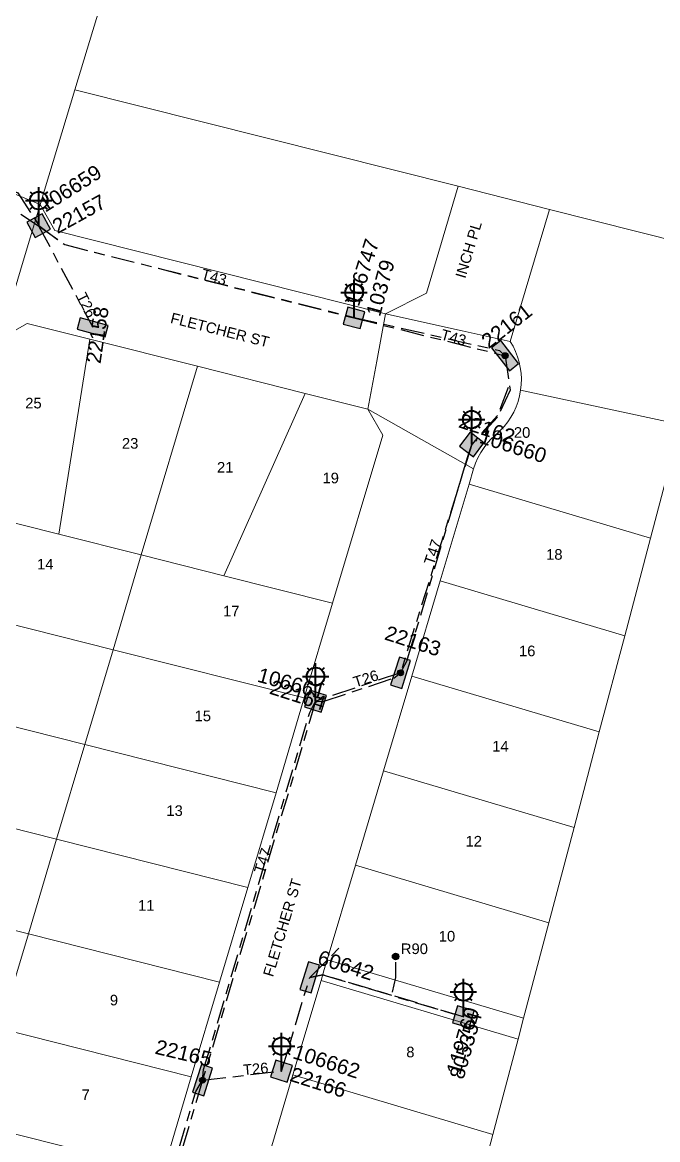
# Model space of a CAD drawing. Header units: metres. Extents: x 300457 to 302353, y 6232868 to 6234686.
# Drawn here: x 301982.8 to 302090.9, y 6233317.2 to 6233507.1 of the extents above; entities that cross this region are included whole.
import ezdxf
from ezdxf.enums import TextEntityAlignment as Align

# ---------------------------------------------------------------- set-up
doc = ezdxf.new("R2010")
doc.units = ezdxf.units.M
doc.linetypes.add('Cable Exist UG', pattern=[8.2, 4, -1.2, 1.8, -1.2])
doc.layers.get('0').update_dxf_attribs({"color": 6})
for name, color, linetype, lineweight in [('Cadastre Buildings_SP_EXT', 9, 'Continuous', 5), ('Cadastre Land Parcels_SP_EXT', 9, 'Continuous', 5), ('Cadastre Roads_SP_EXT', 9, 'Continuous', 5)]:
    doc.layers.add(name, color=color, linetype=linetype, lineweight=lineweight)
for name, color, linetype in [('Duct_SP_EXT', 7, 'Continuous'), ('Equip_SL_EXT', 7, 'Continuous'), ('Equip_SP_SL_EXT', 7, 'Continuous'), ('Mains_LV_EXT', 7, 'Continuous'), ('Mains_LV_SL_EXT', 7, 'Continuous'), ('Mains_SL_EXT', 7, 'Continuous'), ('SupportsUG_SP_LV_EXT', 7, 'Continuous'), ('SupportsUG_SP_LV_SL_EXT', 7, 'Continuous'), ('Trench_SP_EXT', 7, 'Continuous')]:
    doc.layers.add(name, color=color, linetype=linetype)
doc.styles.add('COLUMN_LABEL', font='arial.ttf')
doc.styles.add('iecARIAL', font='arial.ttf', dxfattribs={"height": 2})
doc.styles.add('POLE_LABEL', font='arial.ttf')
doc.styles.get("Standard").update_dxf_attribs({"font": 'arial.ttf'})

# ---------------------------------------------------------------- blocks, each defined once
blk = doc.blocks.new('COLUMN_EXT')
blk.add_hatch(color=256).paths.add_polyline_path([(-1.49, 1.48), (-1.49, -1.49), (1.48, -1.49), (1.48, 1.48)])
blk.add_lwpolyline([(-1.49, -1.49), (1.48, -1.49), (1.48, 1.48), (-1.49, 1.48)], close=True)
for tag, height, style, flags, p in [('ASSET_NUM', 2.5, 'COLUMN_LABEL', 8, (2, 2)), ('STRUCTURE_PLANT_NUMBER', 0.2, 'POLE_LABEL', 9, (1.81, 0.03)), ('STREET_CODE', 0.2, 'COLUMN_LABEL', 9, (1.81, -0.2))]:
    blk.add_attdef(tag, text='', height=height, dxfattribs=dict(style=style, flags=flags)).set_placement(p, align=Align.MIDDLE_LEFT)
at = {"flags": 9}
for tag, p in [('COLUMN_TYPE', (1.81, -0.4)), ('OWNED_BY', (1.81, -0.6)), ('STATE', (1.81, -0.8)), ('USAGE', (1.81, -1)), ('STREETNAME', (1.81, -1.6)), ('SUBURB', (1.81, -1.8)), ('LEGEND', (1.81, -1.2)), ('LOCATION', (1.81, -1.4)), ('NOTES', (1.81, -2))]:
    blk.add_attdef(tag, text='', height=0.2, dxfattribs=at).set_placement(p, align=Align.MIDDLE_LEFT)
at = {"flags": 1}
blk.add_attdef('Z', (1.81, -2.35), '', height=0.2, dxfattribs=at)
blk = doc.blocks.new('PILLAR_EXT')
blk.add_hatch(color=256).paths.add_polyline_path([(-2.475, 0.99), (-2.475, -0.99), (2.475, -0.99), (2.475, 0.99)])
blk.add_lwpolyline([(-2.475, -0.99), (2.475, -0.99), (2.475, 0.99), (-2.475, 0.99)], close=True)
at = {"style": 'iecARIAL', "flags": 8}
blk.add_attdef('ASSET_NUM', (1.5, 3.5), '', height=2.5, dxfattribs=at)
for tag, p, flags in [('OWNED_BY', (0, -0.2), 9), ('STATE', (0, -0.4), 9), ('SUPPORT_TYPE', (0, -0.6), 9), ('STREETNAME', (0, -1.8), 9), ('SUBURB', (0, -2), 1), ('USAGE', (0, -0.8), 9), ('LEGEND', (0, -1), 9), ('LOCATION', (0, -1.2), 9), ('NOTES', (0, -1.4), 9), ('PARENT', (0, -1.6), 9)]:
    blk.add_attdef(tag, p, '', height=0.2, dxfattribs=dict(flags=flags))
blk = doc.blocks.new('SL_LANTERN_EXT')
at = {"lineweight": 40}
for p, q in [((0, 1.97), (0, 6.47)), ((-2.25, 4.22), (2.25, 4.22)), ((-1.46, 5.68), (-1.06, 5.28)), ((1.46, 5.68), (1.06, 5.28)), ((-1.46, 2.76), (-1.06, 3.16)), ((0, 0), (0, 2.72)), ((1.46, 2.76), (1.06, 3.16))]:
    blk.add_line(p, q, dxfattribs=at)
blk.add_circle((0, 4.22), 1.5, dxfattribs=at)
at = {"style": 'iecARIAL', "flags": 8}
blk.add_attdef('ASSET_NUM', (1.5, 1.5), '', height=2.5, dxfattribs=at)
for tag, p, height, flags in [('OPERATING_VOLTAGE', (0.98, -1.65), 0.2, 9), ('ORIENTATION', (0.98, -1.85), 0.2, 9), ('OWNED_BY', (0.98, -2.05), 0.2, 9), ('CONSTRUCTED_VOLTAGE', (0.98, -0.65), 0.2, 9), ('CONTROL_TYPE', (0.98, -0.85), 0.2, 9), ('LANTERN_PURPOSE', (0.98, -1.05), 0.2, 9), ('LANTERN_TYPE', (0.98, -1.25), 0.2, 9), ('NO_PHASES', (0.98, -1.45), 0.2, 9), ('LNUMBER', (2.18, -3.25), 2.5, 8), ('STATE', (0.98, -2.25), 0.2, 9), ('USAGE', (0.98, -2.45), 0.2, 9), ('CEXIST', (0.98, -2.65), 0.2, 9), ('CNEW', (0.98, -2.85), 0.2, 9), ('CNUMBER', (0.98, -3.05), 0.2, 9), ('CREMOVE', (0.98, -3.25), 0.2, 9), ('CREPLACE', (0.98, -3.45), 0.2, 9), ('LKINGHEIGHT', (0.98, -3.65), 0.2, 9), ('LBRACKET', (0.98, -3.85), 0.2, 9), ('LBRACKETVOCAB', (0.98, -4.05), 0.2, 9), ('LCATEGORY', (0.98, -4.25), 0.2, 9), ('LCHARGE1', (0.98, -4.45), 0.2, 9), ('LCHARGE1PERCENT', (0.98, -4.65), 0.2, 9), ('LCHARGE2', (0.98, -4.85), 0.2, 9), ('LCHARGE2PERCENT', (0.98, -5.05), 0.2, 9), ('LCHARGE3', (0.98, -5.25), 0.2, 9), ('LCHARGE3PERCENT', (0.98, -5.45), 0.2, 9), ('LEXIST', (0.98, -5.65), 0.2, 9), ('LLAMP', (0.98, -5.85), 0.2, 9), ('LLAMPVOCAB', (0.98, -6.05), 0.2, 9), ('LMAST', (0.98, -6.25), 0.2, 9), ('LMASTVOCAB', (0.98, -6.45), 0.2, 9), ('LNEW', (0.98, -6.65), 0.2, 9), ('LANTNUMBER', (0.98, -6.85), 0.2, 9), ('LOUTREACH', (0.98, -7.25), 0.2, 9), ('LOUTREACHVOCAB', (0.98, -7.45), 0.2, 9), ('LRATECODE', (0.98, -7.65), 0.2, 9), ('STREETNAME', (0.98, -9.25), 0.2, 9), ('SUBURB', (0.98, -9.45), 0.2, 1), ('LREMOVE', (0.98, -7.85), 0.2, 9), ('LREPLACE', (0.98, -8.05), 0.2, 9), ('LTYPE', (0.98, -8.25), 0.2, 9), ('LTYPEVOCAB', (0.98, -8.45), 0.2, 9), ('LEGEND', (0.98, -8.65), 0.2, 9), ('LOCATION', (0.98, -8.85), 0.2, 9), ('NOTES', (0.98, -9.05), 0.2, 9)]:
    blk.add_attdef(tag, p, '', height=height, dxfattribs=dict(flags=flags))
blk = doc.blocks.new('CABLE_LARGE_EXT')
h = blk.add_hatch(color=256)
edge = h.paths.add_edge_path()
edge.add_arc((0, 0.55), 0.55, 0, 360)
blk.add_circle((0, 0.55), 0.55)
at = {"flags": 1}
blk.add_attdef('Z', (0, 0), '', height=0.2, dxfattribs=at)
at = {"flags": 9}
for tag, p in [('COND_CODE', (0, 0)), ('STATE', (0, -0.4)), ('XSECT_SIZE', (0, -0.6)), ('FB_REFERENCE', (0, -0.2)), ('NOTES', (0, -0.8))]:
    blk.add_attdef(tag, text='', height=0.2, dxfattribs=at).set_placement(p, align=Align.MIDDLE_LEFT)
blk = doc.blocks.new('CONNECTOR_NODE_EXT')
h = blk.add_hatch(color=256)
edge = h.paths.add_edge_path()
edge.add_arc((0, 0), 0.5, 0, 360)
blk.add_circle((0, 0), 0.5)
at = {"flags": 1}
blk.add_attdef('Z', (0, 0), '', height=0.2, dxfattribs=at)
at = {"flags": 9}
for tag, p in [('CONNECTOR_TYPE', (0, 0)), ('CONSTRUCTED_VOLTAGE', (0, -0.2)), ('OPERATING_VOLTAGE', (0, -0.6)), ('ORIENTATION', (0, -0.8)), ('SUBTYPE', (0, -1)), ('NO_PHASES', (0, -0.4)), ('USAGE', (0, -1.2)), ('NOTES', (0, -1.4))]:
    blk.add_attdef(tag, text='', height=0.2, dxfattribs=at).set_placement(p, align=Align.MIDDLE_LEFT)

msp = doc.modelspace()

# ---------------------------------------------------------------- linework, layer by layer
at = {"layer": 'Cadastre Buildings_SP_EXT', "linetype": 'Continuous'}
for points in [[(302056.96, 6233479.25), (301991.78, 6233495.65), (301985.89, 6233476.15), (301988.39, 6233471.73), (302044.6, 6233457.6), (302051.56, 6233461.09), (302056.96, 6233479.25)], [(302155.75, 6233454.37), (302072.5, 6233475.31), (302065.81, 6233452.89), (302066.29, 6233452.06), (302066.71, 6233451.19), (302067.05, 6233450.29), (302067.33, 6233449.37), (302067.53, 6233448.43), (302067.66, 6233447.48), (302067.71, 6233446.52), (302067.68, 6233445.56), (302067.58, 6233444.6), (302094.78, 6233438.76), (302148.08, 6233425.32), (302149.67, 6233431.32), (302155.75, 6233454.37)]]:
    msp.add_lwpolyline(points, close=True, dxfattribs=at)
at = {"layer": 'Cadastre Land Parcels_SP_EXT', "linetype": 'Continuous'}
msp.add_lwpolyline([(301995.71, 6233508.54), (301994.82, 6233505.72), (301991.78, 6233495.65), (302056.96, 6233479.25), (302072.5, 6233475.31), (302155.75, 6233454.37), (302157.69, 6233461.69), (302165.71, 6233492.06), (302167.64, 6233499.35), (302175.92, 6233530.73)], dxfattribs=at)
for points in [[(301994.33, 6233453.26), (301983.68, 6233455.96), (301979.08, 6233453.35), (301970.56, 6233424.78), (301989.05, 6233420.12), (301994.33, 6233453.26)], [(302012.65, 6233448.67), (301994.33, 6233453.26), (301989.05, 6233420.12), (302003.08, 6233416.59), (302012.65, 6233448.67)], [(302030.95, 6233444.06), (302012.65, 6233448.67), (302003.08, 6233416.59), (302017.12, 6233413.05), (302030.95, 6233444.06)], [(302094.78, 6233438.76), (302067.58, 6233444.6), (302067.4, 6233443.64), (302067.14, 6233442.69), (302066.81, 6233441.77), (302066.41, 6233440.88), (302065.93, 6233440.02), (302065.39, 6233439.21), (302064.78, 6233438.43), (302064.12, 6233437.72), (302063.4, 6233437.05), (302062.66, 6233436.37), (302061.97, 6233435.63), (302061.36, 6233434.83), (302060.8, 6233433.99), (302060.33, 6233433.11), (302059.92, 6233432.18), (302059.59, 6233431.23), (302058.82, 6233428.64), (302089.67, 6233419.46), (302094.78, 6233438.76)], [(302041.62, 6233441.37), (302030.95, 6233444.06), (302017.12, 6233413.05), (302035.61, 6233408.39), (302044.13, 6233436.96), (302041.62, 6233441.37)], [(302148.08, 6233425.32), (302094.78, 6233438.76), (302089.67, 6233419.46), (302085.28, 6233402.84), (302080.96, 6233386.5), (302076.68, 6233370.27), (302072.39, 6233354.05), (302068.07, 6233337.83), (302067.16, 6233334.29), (302062.87, 6233318.06), (302058.59, 6233301.84), (302054.29, 6233285.62), (302050.01, 6233269.4), (302042.59, 6233241.29), (302144.15, 6233215.54), (302165.38, 6233295.89), (302175.4, 6233332.79), (302126.83, 6233345.44), (302148.08, 6233425.32)], [(302089.67, 6233419.46), (302058.82, 6233428.64), (302053.91, 6233412.18), (302085.28, 6233402.84), (302089.67, 6233419.46)], [(302003.08, 6233416.59), (301989.05, 6233420.12), (301970.56, 6233424.78), (301965.76, 6233408.67), (301998.28, 6233400.48), (302003.08, 6233416.59)], [(302035.61, 6233408.39), (302017.12, 6233413.05), (302003.08, 6233416.59), (301998.28, 6233400.48), (302030.8, 6233392.28), (302035.61, 6233408.39)], [(302085.28, 6233402.84), (302053.91, 6233412.18), (302049.08, 6233395.99), (302080.96, 6233386.5), (302085.28, 6233402.84)], [(301998.28, 6233400.48), (301965.76, 6233408.67), (301960.96, 6233392.57), (301993.48, 6233384.38), (301998.28, 6233400.48)], [(302030.8, 6233392.28), (301998.28, 6233400.48), (301993.48, 6233384.38), (302026, 6233376.18), (302030.8, 6233392.28)], [(302080.96, 6233386.5), (302049.08, 6233395.99), (302044.29, 6233379.92), (302076.68, 6233370.27), (302080.96, 6233386.5)], [(301993.48, 6233384.38), (301960.96, 6233392.57), (301956.16, 6233376.47), (301988.67, 6233368.28), (301993.48, 6233384.38)], [(302026, 6233376.18), (301993.48, 6233384.38), (301988.67, 6233368.28), (302021.19, 6233360.08), (302026, 6233376.18)], [(302076.68, 6233370.27), (302044.29, 6233379.92), (302039.49, 6233363.85), (302072.39, 6233354.05), (302076.68, 6233370.27)], [(301988.67, 6233368.28), (301956.16, 6233376.47), (301951.35, 6233360.37), (301983.87, 6233352.18), (301988.67, 6233368.28)], [(302021.19, 6233360.08), (301988.67, 6233368.28), (301983.87, 6233352.18), (302016.39, 6233343.98), (302021.19, 6233360.08)], [(302072.39, 6233354.05), (302039.49, 6233363.85), (302034.7, 6233347.78), (302068.07, 6233337.83), (302072.39, 6233354.05)], [(301983.87, 6233352.18), (301951.35, 6233360.37), (301946.55, 6233344.27), (301979.07, 6233336.07), (301983.87, 6233352.18)], [(302016.39, 6233343.98), (301983.87, 6233352.18), (301979.07, 6233336.07), (302011.58, 6233327.88), (302016.39, 6233343.98)], [(302067.16, 6233334.29), (302033.65, 6233344.26), (302028.86, 6233328.21), (302062.87, 6233318.06), (302067.16, 6233334.29)], [(302011.58, 6233327.88), (301979.07, 6233336.07), (301974.26, 6233319.98), (302006.78, 6233311.77), (302011.58, 6233327.88)], [(302062.87, 6233318.06), (302028.86, 6233328.21), (302024.06, 6233312.12), (302058.59, 6233301.84), (302062.87, 6233318.06)], [(302006.78, 6233311.77), (301974.26, 6233319.98), (301969.45, 6233303.88), (301973.37, 6233302.91), (302001.98, 6233295.69), (302006.78, 6233311.77)]]:
    msp.add_lwpolyline(points, close=True, dxfattribs=at)
at = {"layer": 'Cadastre Roads_SP_EXT', "linetype": 'Continuous'}
for points in [[(301975.03, 6233511.17), (301973.23, 6233505.14), (301966.9, 6233483.95), (301974.98, 6233480.63), (301985.89, 6233476.15), (301991.78, 6233495.65), (301994.82, 6233505.72), (301995.71, 6233508.54)], [(302024.06, 6233312.12), (302028.86, 6233328.21), (302033.65, 6233344.26), (302034.2, 6233346.12), (302034.7, 6233347.78), (302039.49, 6233363.85), (302044.29, 6233379.92), (302049.08, 6233395.99), (302053.91, 6233412.18), (302058.82, 6233428.64), (302059.59, 6233431.23), (302059.59, 6233431.23), (302049.4, 6233436.98), (302041.62, 6233441.37), (302044.13, 6233436.96), (302035.61, 6233408.39), (302030.8, 6233392.28), (302026, 6233376.18), (302021.19, 6233360.08), (302016.39, 6233343.98), (302011.58, 6233327.88), (302006.78, 6233311.77)]]:
    msp.add_lwpolyline(points, dxfattribs=at)
for points in [[(302072.5, 6233475.31), (302056.96, 6233479.25), (302051.56, 6233461.09), (302044.6, 6233457.6), (302057.62, 6233454.71), (302065.81, 6233452.89), (302072.5, 6233475.31)], [(302044.6, 6233457.6), (301988.39, 6233471.73), (301985.89, 6233476.15), (301982.56, 6233464.98), (301979.08, 6233453.35), (301983.68, 6233455.96), (301994.33, 6233453.26), (302012.65, 6233448.67), (302030.95, 6233444.06), (302041.62, 6233441.37), (302043.13, 6233449.55), (302044.6, 6233457.6)]]:
    msp.add_lwpolyline(points, close=True, dxfattribs=at)
at = {"layer": 'Duct_SP_EXT'}
msp.add_lwpolyline([(302046.33, 6233347.37), (302046.33, 6233344.77), (302045.73, 6233342.3)], dxfattribs=at)
at = {"layer": 'Mains_LV_EXT', "linetype": 'Cable Exist UG'}
for points in [[(301968.82, 6233483.39), (301985.62, 6233472.56)], [(301985.62, 6233472.56), (301994.82, 6233455.29)], [(301985.62, 6233472.56), (301990.05, 6233469.34), (302039.25, 6233456.88)], [(302039.25, 6233456.88), (302064.94, 6233450.46)], [(302065.45, 6233445.04), (302063.65, 6233440.32), (302059.27, 6233435.38)], [(302059.27, 6233435.38), (302047.17, 6233396.57)], [(302047.17, 6233396.57), (302032.72, 6233391.72)], [(302032.72, 6233391.72), (302013.5, 6233327.31)], [(302026.94, 6233328.87), (302031.73, 6233344.79)], [(302013.5, 6233327.31), (302026.94, 6233328.87)], [(302013.5, 6233327.31), (301999.92, 6233281.91)]]:
    msp.add_lwpolyline(points, dxfattribs=at)
at = {"layer": 'Mains_LV_SL_EXT', "linetype": 'Cable Exist UG'}
msp.add_lwpolyline([(302031.73, 6233344.79), (302033.94, 6233345.22), (302033.94, 6233345.22), (302057.91, 6233338.08)], dxfattribs=at)
at = {"layer": 'Mains_SL_EXT', "linetype": 'Cable Exist UG'}
for points in [[(301968.82, 6233483.47), (301982.08, 6233478.16), (301985.64, 6233472.61)], [(301985.64, 6233472.61), (301990.05, 6233469.34), (302039.26, 6233456.97)], [(302039.26, 6233456.97), (302064, 6233451.34), (302064.94, 6233450.46)], [(302064.94, 6233450.46), (302065.82, 6233444.63), (302063.67, 6233440), (302059.91, 6233435.96)], [(302047.17, 6233396.57), (302048.25, 6233398.51), (302058.58, 6233433.18), (302059.27, 6233435.38)], [(302032.72, 6233391.72), (302033.99, 6233391.68), (302046.03, 6233395.66), (302047.17, 6233396.57)], [(302013.5, 6233327.31), (302013.68, 6233329.14), (302031.73, 6233389.83), (302032.72, 6233391.72)], [(302013.5, 6233327.31), (302026.94, 6233328.87)], [(301999.92, 6233281.91), (302000.07, 6233283.97), (302012.37, 6233325.38), (302013.5, 6233327.31)]]:
    msp.add_lwpolyline(points, dxfattribs=at)
at = {"layer": 'Trench_SP_EXT', "linetype": 'Cable Exist UG'}
for points in [[(302031.73, 6233344.79), (302037.24, 6233350.29)], [(302057.86, 6233338.09), (302033.94, 6233345.22), (302031.73, 6233344.79)]]:
    msp.add_lwpolyline(points, dxfattribs=at)

# ---------------------------------------------------------------- block references
at = {"layer": 'Duct_SP_EXT'}
msp.add_blockref('CABLE_LARGE_EXT', (302046.33, 6233347.79), dxfattribs=at)
at = {"layer": 'Equip_SL_EXT'}
for p in [(302064.94, 6233450.46), (302047.17, 6233396.57), (302013.5, 6233327.31)]:
    msp.add_blockref('CONNECTOR_NODE_EXT', p, dxfattribs=at)
at = {"layer": 'Equip_SP_SL_EXT'}
ref = msp.add_blockref('SL_LANTERN_EXT', (301985.64, 6233472.61), dxfattribs=at)
ref.add_attrib('ASSET_NUM', '106659', dxfattribs={"layer": '0', "height": 2.5, "rotation": 32.2017, "style": 'iecARIAL'}).set_placement((301987.14, 6233474.11), align=Align.BOTTOM_LEFT)
ref = msp.add_blockref('SL_LANTERN_EXT', (302039.26, 6233456.97), dxfattribs=at)
ref.add_attrib('ASSET_NUM', '106747', dxfattribs={"layer": '0', "height": 2.5, "rotation": 72.345, "style": 'iecARIAL'}).set_placement((302040.76, 6233458.47), align=Align.BOTTOM_LEFT)
ref = msp.add_blockref('SL_LANTERN_EXT', (302059.27, 6233435.38), dxfattribs=at)
ref.add_attrib('ASSET_NUM', '106660', dxfattribs={"layer": '0', "height": 2.5, "rotation": 342.2959, "style": 'iecARIAL'}).set_placement((302060.77, 6233436.88), align=Align.MIDDLE_LEFT)
ref = msp.add_blockref('SL_LANTERN_EXT', (302032.72, 6233391.72), dxfattribs=at)
ref.add_attrib('ASSET_NUM', '106661', dxfattribs={"layer": '0', "height": 2.5, "rotation": 344.7273, "style": 'iecARIAL'}).set_placement((302034.22, 6233393.22), align=Align.MIDDLE_RIGHT)
ref = msp.add_blockref('SL_LANTERN_EXT', (302057.86, 6233338.09), dxfattribs=at)
ref.add_attrib('ASSET_NUM', '119760', dxfattribs={"layer": '0', "height": 2.5, "rotation": 73.7447, "style": 'iecARIAL'}).set_placement((302059.36, 6233339.59), align=Align.MIDDLE_RIGHT)
ref = msp.add_blockref('SL_LANTERN_EXT', (302026.94, 6233328.87), dxfattribs=at)
ref.add_attrib('ASSET_NUM', '106662', dxfattribs={"layer": '0', "height": 2.5, "rotation": 342.2683, "style": 'iecARIAL'}).set_placement((302028.44, 6233330.37), align=Align.BOTTOM_LEFT)
at = {"layer": 'SupportsUG_SP_LV_EXT'}
ref = msp.add_blockref('PILLAR_EXT', (301994.82, 6233455.29), dxfattribs=dict(at, rotation=344.7894802375939))
ref.add_attrib('ASSET_NUM', '22158', dxfattribs={"layer": '0', "height": 2.5, "rotation": 81.6009, "style": 'iecARIAL'}).set_placement((301996.32, 6233458.79), align=Align.MIDDLE_RIGHT)
ref = msp.add_blockref('PILLAR_EXT', (302064.94, 6233450.46), dxfattribs=dict(at, rotation=127.9396334136146))
ref.add_attrib('ASSET_NUM', '22161', dxfattribs={"layer": '0', "height": 2.5, "rotation": 38.0486, "style": 'iecARIAL'}).set_placement((302066.44, 6233453.96), align=Align.BOTTOM_CENTER)
ref = msp.add_blockref('PILLAR_EXT', (302047.17, 6233396.57), dxfattribs=dict(at, rotation=72.30008903665014))
ref.add_attrib('ASSET_NUM', '22163', dxfattribs={"layer": '0', "height": 2.5, "rotation": 342.2636, "style": 'iecARIAL'}).set_placement((302048.67, 6233400.07), align=Align.BOTTOM_CENTER)
ref = msp.add_blockref('PILLAR_EXT', (302031.73, 6233344.79), dxfattribs=dict(at, rotation=252.737440884087))
ref.add_attrib('ASSET_NUM', '60642', dxfattribs={"layer": '0', "height": 2.5, "rotation": 342.7374, "style": 'iecARIAL'}).set_placement((302033.23, 6233348.29), align=Align.MIDDLE_LEFT)
ref = msp.add_blockref('PILLAR_EXT', (302013.5, 6233327.31), dxfattribs=dict(at, rotation=252.2204362403959))
ref.add_attrib('ASSET_NUM', '22165', dxfattribs={"layer": '0', "height": 2.5, "rotation": 346.6591, "style": 'iecARIAL'}).set_placement((302015, 6233330.81), align=Align.MIDDLE_RIGHT)
at = {"layer": 'SupportsUG_SP_LV_SL_EXT'}
ref = msp.add_blockref('COLUMN_EXT', (301985.62, 6233472.56), dxfattribs=dict(at, rotation=118.2737444640757))
ref.add_attrib('ASSET_NUM', '22157', dxfattribs={"layer": '0', "height": 2.5, "rotation": 28.8684, "style": 'COLUMN_LABEL'}).set_placement((301987.63, 6233473.31), align=Align.TOP_LEFT)
ref = msp.add_blockref('COLUMN_EXT', (302039.25, 6233456.88), dxfattribs=dict(at, rotation=164.6874184253519))
ref.add_attrib('ASSET_NUM', '10379', dxfattribs={"layer": '0', "height": 2.5, "rotation": 74.7964, "style": 'COLUMN_LABEL'}).set_placement((302041.25, 6233457.63), align=Align.TOP_LEFT)
ref = msp.add_blockref('COLUMN_EXT', (302059.27, 6233435.38), dxfattribs=dict(at, rotation=52.51512880532886))
ref.add_attrib('ASSET_NUM', '22162', dxfattribs={"layer": '0', "height": 2.5, "rotation": 342.2959, "style": 'COLUMN_LABEL'}).set_placement((302061.27, 6233436.13), align=Align.BOTTOM_CENTER)
ref = msp.add_blockref('COLUMN_EXT', (302032.72, 6233391.72), dxfattribs=dict(at, rotation=252.2260384943923))
ref.add_attrib('ASSET_NUM', '22164', dxfattribs={"layer": '0', "height": 2.5, "rotation": 342.2623, "style": 'COLUMN_LABEL'}).set_placement((302034.72, 6233392.47), align=Align.TOP_RIGHT)
ref = msp.add_blockref('COLUMN_EXT', (302057.86, 6233338.09), dxfattribs=dict(at, rotation=343.6879484111772))
ref.add_attrib('ASSET_NUM', '805354', dxfattribs={"layer": '0', "height": 2.5, "rotation": 73.9616, "style": 'COLUMN_LABEL'}).set_placement((302059.86, 6233338.84), align=Align.MIDDLE_RIGHT)
ref = msp.add_blockref('COLUMN_EXT', (302026.94, 6233328.87), dxfattribs=dict(at, rotation=72.27207776666589))
ref.add_attrib('ASSET_NUM', '22166', dxfattribs={"layer": '0', "height": 2.5, "rotation": 342.2358, "style": 'COLUMN_LABEL'}).set_placement((302028.94, 6233329.62), align=Align.TOP_LEFT)

# ---------------------------------------------------------------- texts
at = {"layer": 'Cadastre Land Parcels_SP_EXT'}
for s, p in [('25', (301983.34, 6233441.5)), ('20', (302066.44, 6233436.51)), ('23', (301999.78, 6233434.66)), ('21', (302015.95, 6233430.59)), ('19', (302033.89, 6233428.77)), ('14', (301985.35, 6233414.13)), ('18', (302071.92, 6233415.78)), ('17', (302016.98, 6233406.16)), ('16', (302067.31, 6233399.38)), ('15', (302012.14, 6233388.33)), ('14', (302062.75, 6233383.17)), ('13', (302007.34, 6233372.23)), ('12', (302058.21, 6233367.03)), ('11', (302002.53, 6233356.13)), ('10', (302053.66, 6233350.88)), ('9', (301997.73, 6233340.03)), ('8', (302048.14, 6233331.2)), ('7', (301992.92, 6233323.93))]:
    msp.add_text(s, height=1.8, dxfattribs=at).set_placement(p)
at = {"layer": 'Cadastre Roads_SP_EXT'}
for s, rotation, p in [('INCH PL', 73.3577, (302058.18, 6233463.47)), ('FLETCHER ST', 345.8742, (302007.9, 6233456.06)), ('FLETCHER ST', 73.3751, (302025.47, 6233344.75))]:
    msp.add_text(s, height=1.8, rotation=rotation, dxfattribs=at).set_placement(p)
at = {"layer": 'Duct_SP_EXT'}
msp.add_text('R90', height=1.8, dxfattribs=at).set_placement((302047.21, 6233348.75))
at = {"layer": 'Mains_LV_EXT'}
for s, rotation, p in [('T43', 344.7602, (302013.12, 6233463.54)), ('T26', 296.7724, (301992.01, 6233460.59)), ('T43', 344.6629, (302053.86, 6233453.27)), ('T47', 71.5559, (302052.81, 6233414.73)), ('T26', 17.7502, (302039.47, 6233394.07)), ('T47', 72.2951, (302023.91, 6233362.28)), ('T26', 5.1516, (302020.45, 6233328.16))]:
    msp.add_text(s, height=1.8, rotation=rotation, dxfattribs=at).set_placement(p)

doc.saveas('drawing.dxf')
